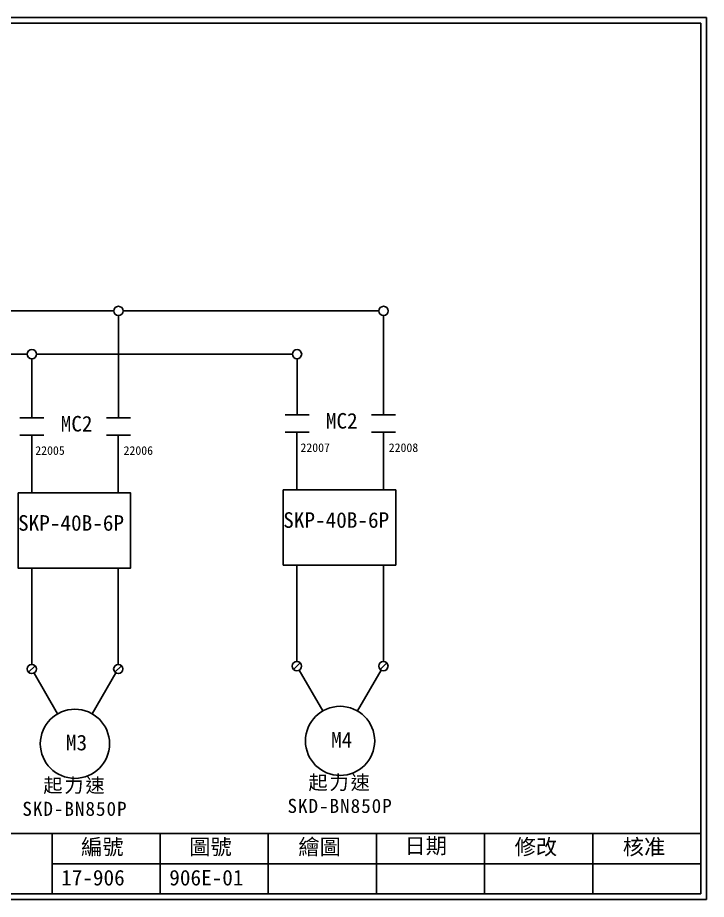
# Model space of a CAD drawing. Extents: x 10 to 297, y 3 to 207.
# Drawn here: x 137.8 to 297, y 3 to 207 of the extents above; entities that cross this region are included whole.
import ezdxf

# ---------------------------------------------------------------- set-up
doc = ezdxf.new("R2010")
doc.units = 0
doc.layers.get('0').update_dxf_attribs({"linetype": 'CONTINUOUS'})
doc.layers.add('圖框層', color=7, linetype='CONTINUOUS')
doc.layers.add('標尺寸層', color=3, linetype='CONTINUOUS')
doc.styles.add('STSL', font='kaiu.ttf')
doc.styles.add('標楷體', font='kaiu.ttf')

msp = doc.modelspace()

# ---------------------------------------------------------------- linework, layer by layer
for p, q in [((141.05, 110.42), (141.05, 104.56)), ((161.05, 110.42), (161.05, 104.56)), ((202.34, 111.09), (202.34, 105.23)), ((222.34, 111.09), (222.34, 105.23)), ((141.05, 104.56), (141.05, 97.03)), ((161.05, 104.56), (161.05, 97.03)), ((202.34, 105.23), (202.34, 97.7)), ((222.34, 105.23), (222.34, 97.7)), ((141.06, 79.65), (141.07, 57.36)), ((161.06, 79.65), (161.07, 57.36)), ((202.35, 80.32), (202.35, 58.03)), ((222.35, 80.32), (222.35, 58.03)), ((203.11, 57.71), (201.6, 56.2)), ((223.11, 57.71), (221.6, 56.2)), ((141.82, 57.05), (140.31, 55.53)), ((147.05, 45.92), (141.6, 55.36)), ((155.05, 45.92), (160.51, 55.37)), ((161.82, 57.05), (160.31, 55.53)), ((208.34, 46.58), (202.89, 56.03)), ((216.34, 46.58), (221.8, 56.04))]:
    msp.add_line(p, q)
for centre, radius in [((161.1, 139.12), 1.07), ((222.39, 139.12), 1.07), ((141.1, 129.12), 1.07), ((202.39, 129.12), 1.07), ((141.07, 56.29), 1.07), ((161.07, 56.29), 1.07), ((202.35, 56.96), 1.07), ((222.35, 56.96), 1.07), ((151.05, 38.99), 8), ((212.34, 39.66), 8)]:
    msp.add_circle(centre, radius)
at = {"layer": '圖框層', "color": 7}
for p, q in [((297, 206.97), (10, 206.97)), ((297, 3), (297, 206.97)), ((295.75, 205.72), (11.25, 205.72)), ((295.75, 4.25), (295.75, 205.72)), ((11.25, 18.25), (295.75, 18.25)), ((145.75, 4.25), (145.75, 18.25)), ((170.75, 4.25), (170.75, 18.25)), ((195.75, 4.25), (195.75, 18.25)), ((220.75, 4.25), (220.75, 18.25)), ((245.75, 4.25), (245.75, 18.25)), ((270.75, 4.25), (270.75, 18.25)), ((145.75, 11.25), (295.75, 11.25)), ((11.25, 4.25), (295.75, 4.25)), ((10, 3), (297, 3))]:
    msp.add_line(p, q, dxfattribs=at)
at = {"layer": '標尺寸層', "color": 7}
for p, q in [((99.73, 139.12), (160.03, 139.12)), ((162.17, 139.12), (221.32, 139.12)), ((161.1, 114.4), (161.1, 138.05)), ((222.39, 115.06), (222.39, 138.05)), ((79.73, 129.12), (140.03, 129.12)), ((142.17, 129.12), (201.32, 129.12)), ((141.1, 114.4), (141.1, 128.05)), ((202.39, 115.06), (202.39, 128.05)), ((138.32, 114.4), (143.89, 114.4)), ((158.32, 114.4), (163.89, 114.4)), ((199.61, 115.06), (205.18, 115.06)), ((219.61, 115.06), (225.18, 115.06)), ((138.32, 110.42), (143.89, 110.42)), ((141.05, 110.42), (141.05, 104.56)), ((158.32, 110.42), (163.89, 110.42)), ((199.61, 111.09), (205.18, 111.09)), ((202.34, 111.09), (202.34, 105.23)), ((219.61, 111.09), (225.18, 111.09))]:
    msp.add_line(p, q, dxfattribs=at)
for points in [[(137.91, 97.03), (163.9, 97.03), (163.9, 79.65), (137.91, 79.65)], [(199.19, 97.7), (225.19, 97.7), (225.19, 80.32), (199.19, 80.32)]]:
    msp.add_lwpolyline(points, close=True, dxfattribs=at)

# ---------------------------------------------------------------- texts
at = {"color": 0, "char_height": 3.25, "width": 24.1454, "attachment_point": 2, "style": '標楷體'}
for insert in [(151.05, 30.99), (212.34, 31.66)]:
    msp.add_mtext('{\\T1.1;起力速\\PSKD-BN850P}', dxfattribs=dict(at, insert=insert))
at = {"layer": '圖框層', "color": 4, "style": 'STSL'}
for s, height, p in [('MC2', 3.6, (147.76, 111.23)), ('MC2', 3.6, (209.05, 111.9)), ('22007', 2, (203.18, 106.49)), ('22008', 2, (223.59, 106.49)), ('22005', 2, (141.89, 105.83)), ('22006', 2, (162.3, 105.83)), ('SKP-40B-6P', 3.6, (137.91, 88.28)), ('SKP-40B-6P', 3.6, (199.2, 88.95)), ('M3', 3.6, (148.97, 37.47)), ('M4', 3.6, (210.26, 38.13)), ('編號', 3.6, (152.47, 13.34)), ('圖號', 3.6, (177.47, 13.34)), ('繪圖', 3.6, (202.69, 13.34)), ('日期', 3.6, (227.22, 13.59)), ('修改', 3.6, (252.69, 13.34)), ('核准', 3.6, (277.69, 13.34)), ('17-906', 3.6, (147.86, 6.22)), ('906E-01', 3.6, (172.86, 6.22))]:
    msp.add_text(s, height=height, dxfattribs=at).set_placement(p)

doc.saveas('drawing.dxf')
